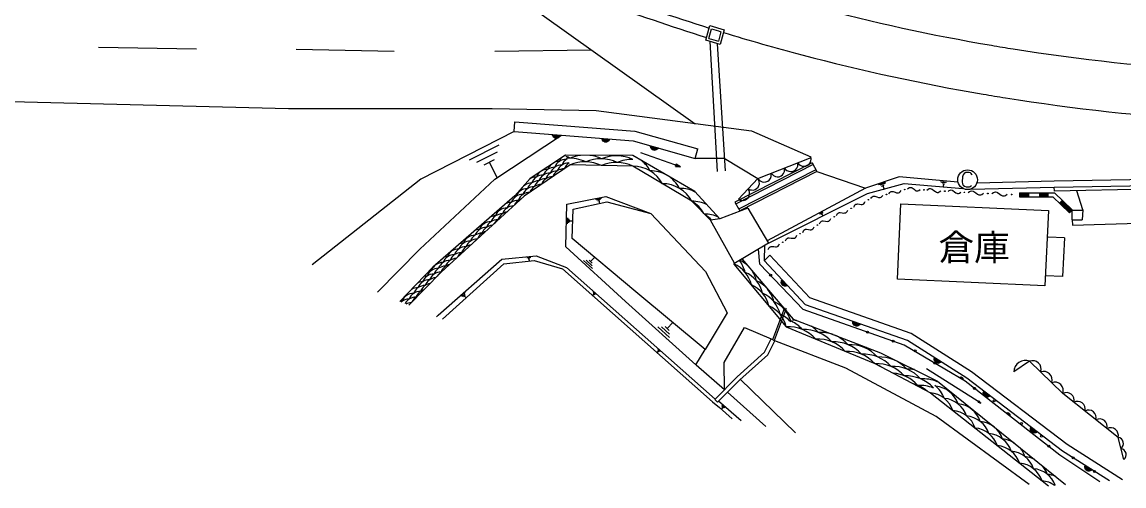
# Model space of a CAD drawing. Units: millimetres, scale not verified. Extents: x 40000 to 680000, y 20000 to 380000.
# Drawn here: x 486912 to 542536, y 262010 to 285409 of the extents above; entities that cross this region are included whole.
import ezdxf
from ezdxf.enums import TextEntityAlignment as Align

# ---------------------------------------------------------------- set-up
doc = ezdxf.new("R2010")
doc.units = ezdxf.units.MM
doc.header["$LTSCALE"] = 1000
doc.layers.add('M-BGD', color=7, linetype='Continuous', lineweight=25)
doc.styles.add('ＭＳ ゴシック', font='')
doc.styles.get('ＭＳ ゴシック').set_extended_font_data('MS Gothic')

# ---------------------------------------------------------------- blocks, each defined once
blk = doc.blocks.new('BUHIN2710')
at = {"color": 7, "linetype": 'Continuous', "lineweight": 25}
blk.add_circle((0, 0), 49.8, dxfattribs=at)
blk = doc.blocks.new('BUHIN3010')
at = {"color": 7, "linetype": 'Continuous', "lineweight": 25}
for p, q in [((-136, 98), (-160, -49)), ((-143, -99), (-103, 140)), ((-75, 160), (-122, -127)), ((-101, -150), (-47, 174)), ((-20, 186), (-79, -169)), ((-56, -183), (7, 192))]:
    blk.add_line(p, q, dxfattribs=at)
blk.add_lwpolyline([(-33, -197), (-76, -174), (-110, -145), (-147, -99), (-164, -52), (-171, -3), (-161, 58), (-138, 102), (-107, 142), (-57, 173), (-15, 190), (33, 197)], close=True, dxfattribs=at)
blk = doc.blocks.new('BUHIN591')
at = {"color": 7, "linetype": 'Continuous', "lineweight": 25}
blk.add_lwpolyline([(306, -106), (341, -69), (359, -23), (365, 32), (356, 90), (317, 180), (272, 245), (190, 296), (107, 311), (7, 290), (-217, 191), (-306, 131), (-348, 71), (-367, -16), (-349, -106), (-311, -193), (-275, -257), (-239, -282), (-196, -301), (-158, -301)], dxfattribs=at)
blk.add_circle((0, 0), 498, dxfattribs=at)
blk = doc.blocks.new('BUHIN631')
at = {"color": 7, "linetype": 'Continuous', "lineweight": 25}
blk.add_lwpolyline([(-345, 95), (-341, 8), (-318, -70), (-272, -165), (-207, -227), (-133, -275), (-26, -304), (62, -301), (149, -280), (237, -223), (295, -167), (345, -95)], dxfattribs=at)
blk = doc.blocks.new('BUHIN641')
at = {"color": 7, "linetype": 'Continuous', "lineweight": 25}
blk.add_lwpolyline([(-274, 235), (-308, 154), (-321, 73), (-319, -34), (-287, -118), (-240, -194), (-155, -267), (-73, -302), (16, -321), (121, -306), (198, -280), (274, -235)], dxfattribs=at)
blk = doc.blocks.new('BUHIN1511')
at = {"color": 7, "linetype": 'Continuous', "lineweight": 25}
for p, q in [((4, -1), (-97, 24)), ((12, 33), (-4, -35)), ((18, -75), (51, 59)), ((91, 80), (43, -113))]:
    blk.add_line(p, q, dxfattribs=at)
blk = doc.blocks.new('BUHIN1731')
at = {"color": 7, "linetype": 'Continuous', "lineweight": 25}
blk.add_lwpolyline([(-405, 293), (-331, 298), (-285, 292), (-239, 271), (-203, 236), (-182, 205), (-142, 103), (-115, 24), (-88, -23), (-62, -51), (-20, -75), (33, -82), (109, -79)], dxfattribs=at)
blk.add_circle((263, -190), 15, dxfattribs=at)
blk = doc.blocks.new('BUHIN1741')
at = {"color": 7, "linetype": 'Continuous', "lineweight": 25}
blk.add_lwpolyline([(-338, 369), (-264, 358), (-220, 344), (-179, 314), (-151, 272), (-137, 238), (-118, 129), (-108, 47), (-90, -5), (-71, -38), (-35, -69), (16, -87), (91, -100)], dxfattribs=at)
blk.add_circle((220, -240), 15, dxfattribs=at)
blk = doc.blocks.new('BUHIN1751')
at = {"color": 7, "linetype": 'Continuous', "lineweight": 25}
blk.add_lwpolyline([(-205, 456), (-138, 423), (-101, 396), (-72, 354), (-58, 306), (-55, 269), (-72, 160), (-87, 79), (-87, 24), (-79, -14), (-55, -55), (-13, -88), (55, -123)], dxfattribs=at)
blk.add_circle((133, -296), 15, dxfattribs=at)
blk = doc.blocks.new('BUHIN1771')
at = {"color": 7, "linetype": 'Continuous', "lineweight": 25}
blk.add_lwpolyline([(-256, 543), (-175, 505), (-130, 473), (-94, 424), (-76, 365), (-72, 321), (-90, 190), (-107, 92), (-105, 27), (-94, -18), (-65, -67), (-13, -106), (69, -147)], dxfattribs=at)
blk.add_circle((166, -353), 18, dxfattribs=at)

msp = doc.modelspace()

# ---------------------------------------------------------------- hatches: boundary and pattern name
at = {"layer": 'M-BGD'}
for points in [[(537256, 276787), (537751, 276787), (537751, 276587), (537256, 276587)], [(538245, 276787), (538740, 276787), (538740, 276587), (538245, 276587)], [(539396, 276434), (539920, 275936), (539782, 275791), (539258, 276289)]]:
    msp.add_hatch(color=256, dxfattribs=at).paths.add_polyline_path(points)

# ---------------------------------------------------------------- linework, layer by layer
for p, q in [((510674, 287552), (520897, 280280)), ((521430, 284499), (521625, 285235)), ((521588, 284587), (521716, 285071)), ((521625, 285235), (522351, 285010)), ((522193, 284923), (522065, 284439)), ((522351, 285010), (522157, 284275)), ((522157, 284275), (521430, 284499)), ((522021, 277866), (521644, 284433)), ((522420, 277903), (522026, 284315)), ((495723, 284050), (490776, 284128)), ((505705, 283927), (500747, 284022)), ((510776, 283937), (515646, 284015)), ((486367, 281395), (500361, 281047)), ((500361, 281047), (510651, 281051)), ((510651, 281051), (515888, 280945)), ((515888, 280945), (523732, 279917)), ((511747, 279883), (511785, 280382)), ((511785, 280382), (514175, 280196)), ((511747, 279883), (507045, 277487)), ((511747, 279883), (514136, 279698)), ((514175, 280196), (517851, 279909)), ((517851, 279909), (521029, 279014)), ((523732, 279917), (526732, 278617)), ((510771, 277488), (514136, 279698)), ((514071, 279678), (513692, 279707)), ((513700, 279681), (514059, 279654)), ((514042, 279630), (513714, 279655)), ((513730, 279629), (514021, 279607)), ((513995, 279583), (513753, 279602)), ((513798, 279574), (513947, 279562)), ((514136, 279698), (517763, 279414)), ((516564, 279483), (516185, 279513)), ((516193, 279487), (516552, 279459)), ((516535, 279435), (516207, 279461)), ((516223, 279434), (516513, 279412)), ((516487, 279389), (516246, 279408)), ((516291, 279379), (516439, 279367)), ((517763, 279414), (520894, 278532)), ((509496, 278455), (511003, 279223)), ((510898, 278849), (509856, 278319)), ((514341, 278687), (512560, 277523)), ((517742, 278678), (514341, 278687)), ((520882, 276864), (517742, 278678)), ((520149, 278106), (518151, 278806)), ((519006, 279038), (518641, 279141)), ((518643, 279114), (518990, 279017)), ((518969, 278997), (518652, 279086)), ((518663, 279057), (518943, 278978)), ((518913, 278960), (518680, 279026)), ((518718, 278989), (518862, 278949)), ((520894, 278532), (521029, 279014)), ((510235, 278211), (510765, 278482)), ((510500, 278347), (510902, 277559)), ((514576, 278203), (512257, 276620)), ((517745, 278137), (514576, 278203)), ((520726, 276372), (517745, 278137)), ((522353, 278534), (520894, 278532)), ((524059, 277503), (522353, 278534)), ((526799, 278312), (522890, 276319)), ((526844, 278223), (522935, 276230)), ((524058, 277513), (526746, 278578)), ((526799, 278312), (527026, 277867)), ((526980, 277956), (523072, 275963)), ((527026, 277867), (523153, 275892)), ((527026, 277867), (529495, 277038)), ((531191, 277600), (529495, 277038)), ((534155, 277338), (531191, 277600)), ((507045, 277487), (501550, 273155)), ((507000, 273950), (510771, 277488)), ((512560, 277523), (511784, 276650)), ((523079, 276470), (524058, 277513)), ((529495, 277038), (524527, 274373)), ((529590, 276763), (531448, 277268)), ((530138, 277218), (530516, 277343)), ((530478, 277260), (530217, 277174)), ((530301, 277135), (530434, 277179)), ((530368, 277157), (530433, 276960)), ((531448, 277268), (534408, 277015)), ((533282, 277367), (533580, 277341)), ((533529, 277295), (533324, 277313)), ((533370, 277262), (533475, 277252)), ((533423, 277257), (533409, 277102)), ((534798, 276982), (539021, 277082)), ((539016, 277382), (535111, 277289)), ((543985, 277476), (539016, 277382)), ((539021, 277082), (543994, 277176)), ((539025, 276882), (539021, 277082)), ((511784, 276650), (507652, 273046)), ((512257, 276620), (508073, 272796)), ((514414, 276231), (516374, 276608)), ((515863, 276468), (516156, 276524)), ((516120, 276466), (515918, 276427)), ((516374, 276608), (518654, 275747)), ((520882, 276864), (522136, 275490)), ((524597, 274256), (529590, 276763)), ((537256, 276787), (539024, 276787)), ((537256, 276787), (537256, 276587)), ((537256, 276587), (538945, 276587)), ((538945, 276587), (539782, 275791)), ((539024, 276787), (539920, 275936)), ((544000, 276976), (539025, 276882)), ((540453, 275929), (540158, 276904)), ((514367, 274069), (514414, 276231)), ((514689, 274491), (514731, 275969)), ((514731, 275969), (516432, 276333)), ((515977, 276390), (516080, 276410)), ((516028, 276400), (516058, 276247)), ((516432, 276333), (518654, 275758)), ((521664, 275410), (520726, 276372)), ((523544, 276021), (522136, 275490)), ((522890, 276319), (523153, 275892)), ((523544, 276021), (524597, 274256)), ((531097, 272441), (531272, 276240)), ((531272, 276240), (538721, 275897)), ((538721, 275897), (538546, 272098)), ((539920, 275936), (539782, 275791)), ((539922, 275426), (539920, 275936)), ((539920, 275926), (540430, 275928)), ((540453, 275929), (540433, 275428)), ((514448, 275236), (514455, 275535)), ((514504, 275487), (514499, 275281)), ((514548, 275331), (514550, 275436)), ((514549, 275383), (514705, 275380)), ((518654, 275758), (521405, 272821)), ((522136, 275490), (521664, 275410)), ((522883, 273241), (521664, 275410)), ((527166, 275742), (527341, 275837)), ((527330, 275792), (527209, 275727)), ((527253, 275716), (527315, 275749)), ((527284, 275732), (527333, 275641)), ((539922, 275426), (540433, 275428)), ((539922, 275426), (539931, 275159)), ((539931, 275159), (543915, 275285)), ((517894, 271793), (514689, 274491)), ((524597, 274256), (522839, 273215)), ((539526, 274520), (538705, 274558)), ((539526, 274520), (539436, 272570)), ((504863, 271777), (507000, 273950)), ((517378, 271313), (514367, 274069)), ((524147, 273199), (524095, 273959)), ((524388, 273387), (524403, 274142)), ((507919, 270628), (511135, 273441)), ((508139, 270415), (511233, 273211)), ((511135, 273441), (512863, 273624)), ((511233, 273211), (512767, 273387)), ((512395, 273529), (512593, 273550)), ((512566, 273514), (512429, 273499)), ((512466, 273471), (512536, 273479)), ((512501, 273475), (512512, 273372)), ((512767, 273387), (514200, 272964)), ((512863, 273624), (514404, 273034)), ((515700, 272979), (515258, 273380)), ((515394, 273392), (515699, 273115)), ((515687, 273253), (515532, 273394)), ((515610, 273324), (515819, 273555)), ((522847, 273205), (525489, 270040)), ((523255, 273447), (525845, 270420)), ((526345, 270918), (524147, 273199)), ((526461, 271153), (524373, 273376)), ((524388, 273387), (524664, 273650)), ((526686, 271498), (524664, 273650)), ((507652, 273046), (505985, 271311)), ((508073, 272796), (506432, 271125)), ((514200, 272964), (521760, 266252)), ((514404, 273034), (521892, 266384)), ((521405, 272821), (522512, 270742)), ((539436, 272570), (538570, 272610)), ((525409, 272091), (525243, 272267)), ((525244, 272302), (525443, 272090)), ((525475, 272093), (525250, 272333)), ((525257, 272361), (525504, 272099)), ((525257, 272216), (525359, 272107)), ((525529, 272109), (525269, 272386)), ((538546, 272098), (531097, 272441)), ((509062, 271580), (509287, 271777)), ((509285, 271708), (509129, 271572)), ((509199, 271570), (509278, 271640)), ((509238, 271605), (509341, 271488)), ((521402, 268900), (517894, 271793)), ((531789, 269701), (526686, 271498)), ((520925, 268113), (517378, 271313)), ((525395, 270988), (524794, 269379)), ((525489, 270953), (524887, 269342)), ((531446, 269114), (526345, 270918)), ((531613, 269339), (526461, 271153)), ((507919, 270628), (507827, 270545)), ((522512, 270742), (521402, 268900)), ((525845, 270420), (530250, 268721)), ((519598, 269493), (519009, 270028)), ((519191, 270044), (519598, 269674)), ((519582, 269859), (519375, 270047)), ((519479, 269953), (519758, 270261)), ((522360, 268240), (523389, 270009)), ((523389, 270009), (524730, 269425)), ((525489, 270040), (529962, 268179)), ((529208, 270159), (528850, 270285)), ((528851, 270258), (529190, 270139)), ((529168, 270120), (528857, 270230)), ((528866, 270200), (529141, 270103)), ((529110, 270088), (528881, 270168)), ((528917, 270129), (529058, 270079)), ((524389, 268754), (524730, 269425)), ((524551, 268630), (524908, 269334)), ((524730, 269425), (524908, 269334)), ((528488, 267943), (524908, 269334)), ((534611, 267439), (531613, 269339)), ((534839, 267768), (531789, 269701)), ((520925, 268113), (521402, 268900)), ((523004, 267514), (524389, 268754)), ((530250, 268721), (533120, 267303)), ((534527, 267290), (531446, 269114)), ((520935, 268111), (522376, 266876)), ((522376, 266876), (522360, 268240)), ((523142, 267369), (524551, 268630)), ((529962, 268179), (532770, 266707)), ((532962, 268425), (533266, 268232)), ((533240, 268219), (532962, 268395)), ((532964, 268365), (533209, 268209)), ((533288, 268248), (532967, 268451)), ((533176, 268201), (532971, 268330)), ((532998, 268284), (533124, 268204)), ((537773, 268302), (536973, 267759)), ((539445, 266674), (537773, 268302)), ((533058, 265512), (528488, 267943)), ((535315, 266188), (532566, 267925)), ((539670, 264095), (534839, 267768)), ((521877, 266369), (523004, 267514)), ((522019, 266228), (523142, 267369)), ((525953, 264684), (523170, 267397)), ((533120, 267303), (539593, 262080)), ((534238, 267476), (534401, 267379)), ((534403, 267392), (534249, 267484)), ((534261, 267491), (534403, 267407)), ((534402, 267422), (534276, 267497)), ((534293, 267501), (534397, 267439)), ((534383, 267462), (534319, 267500)), ((539302, 263568), (534527, 267290)), ((539441, 263767), (534611, 267439)), ((524463, 265012), (522528, 266745)), ((532770, 266707), (538731, 262010)), ((542239, 264457), (539445, 266674)), ((521760, 266252), (522112, 265962)), ((521877, 266369), (522019, 266228)), ((523206, 265290), (522071, 266280)), ((522112, 265962), (522756, 265389)), ((522274, 265966), (522206, 265888)), ((522242, 266081), (522392, 265950)), ((522346, 265945), (522243, 266035)), ((522248, 265989), (522300, 265943)), ((537759, 262079), (533058, 265512)), ((536616, 265678), (536766, 265561)), ((536769, 265574), (536627, 265685)), ((536641, 265690), (536771, 265589)), ((536771, 265604), (536657, 265694)), ((536674, 265696), (536769, 265622)), ((536758, 265646), (536700, 265692)), ((542526, 263341), (542239, 264457)), ((541801, 262261), (539441, 263767)), ((542461, 262315), (539670, 264095)), ((541312, 262221), (539302, 263568)), ((540568, 262989), (540871, 262795)), ((540845, 262782), (540568, 262959)), ((540570, 262929), (540815, 262772)), ((540893, 262811), (540573, 263016)), ((540781, 262764), (540577, 262894)), ((540603, 262848), (540729, 262768))]:
    msp.add_line(p, q, dxfattribs=at)
for points in [[(514083, 279702), (514064, 279657), (514038, 279620), (513995, 279579), (513950, 279559), (513902, 279548), (513840, 279552), (513794, 279571), (513752, 279598), (513717, 279645), (513696, 279686), (513684, 279733)], [(516575, 279507), (516556, 279463), (516530, 279425), (516488, 279385), (516442, 279364), (516394, 279353), (516332, 279358), (516286, 279376), (516244, 279404), (516209, 279451), (516188, 279491), (516177, 279538)], [(519023, 279059), (518995, 279019), (518962, 278988), (518913, 278956), (518864, 278945), (518815, 278943), (518755, 278960), (518714, 278987), (518678, 279023), (518652, 279075), (518640, 279119), (518638, 279168)], [(520149, 278106), (519934, 278247), (519892, 278129)], [(520101, 278123), (519913, 278142), (519942, 278224)], [(520077, 278131), (519925, 278148), (519948, 278213)], [(520053, 278139), (519937, 278153), (519954, 278201)], [(520029, 278148), (519949, 278159), (519960, 278189)], [(525554, 272119), (525510, 272099), (525465, 272089), (525407, 272087), (525359, 272103), (525316, 272127), (525273, 272172), (525252, 272216), (525240, 272265), (525245, 272324), (525257, 272368), (525280, 272410)], [(529226, 270179), (529195, 270141), (529161, 270112), (529109, 270084), (529060, 270076), (529011, 270077), (528952, 270098), (528913, 270127), (528879, 270165), (528857, 270219), (528847, 270264), (528848, 270312)], [(533309, 268264), (533271, 268234), (533231, 268213), (533174, 268197), (533124, 268200), (533077, 268212), (533024, 268246), (532993, 268283), (532968, 268327), (532959, 268385), (532960, 268431), (532972, 268478)], [(534227, 267467), (534246, 267483), (534266, 267494), (534294, 267503), (534319, 267502), (534343, 267497), (534369, 267481), (534386, 267462), (534399, 267441), (534404, 267412), (534405, 267389), (534399, 267366)], [(535315, 266188), (535208, 266299), (535168, 266236)], [(535302, 266196), (535174, 266239), (535208, 266293)], [(535289, 266204), (535182, 266240), (535210, 266285)], [(535276, 266212), (535190, 266242), (535212, 266277)], [(535263, 266220), (535198, 266244), (535214, 266269)], [(535251, 266228), (535205, 266246), (535215, 266262)], [(536604, 265671), (536625, 265684), (536646, 265693), (536675, 265698), (536699, 265694), (536722, 265686), (536747, 265666), (536761, 265646), (536771, 265623), (536773, 265594), (536770, 265571), (536762, 265548)], [(540915, 262827), (540877, 262797), (540836, 262776), (540780, 262760), (540730, 262763), (540682, 262776), (540630, 262809), (540598, 262847), (540574, 262891), (540565, 262949), (540566, 262995), (540578, 263042)]]:
    msp.add_lwpolyline(points, close=True, dxfattribs=at)
for points in [[(520125, 278114), (519901, 278136), (519937, 278236), (520124, 278114)], [(519963, 278171), (520005, 278156), (519961, 278165), (519965, 278177), (520005, 278156)], [(532587, 276936), (532654, 276984), (532699, 277006), (532755, 277014), (532809, 277002), (532847, 276986), (532944, 276914), (533015, 276857), (533068, 276829), (533109, 276818), (533162, 276820), (533215, 276845), (533285, 276893)], [(535215, 266251), (535238, 266236), (535213, 266247), (535217, 266254), (535238, 266236)]]:
    msp.add_lwpolyline(points, dxfattribs=at)
msp.add_circle((533493, 276880), 16.5, dxfattribs=at)
for centre, radius, start, end in [((553104, 385400), 105625, 249.48479, 252.5694), ((553104, 385400), 105125, 249.48479, 252.55681), ((553104, 385400), 102625, 255.21437, 260.32242), ((553104, 385400), 105125, 252.62775, 252.90025), ((553104, 385400), 105125, 252.97118, 255.21437), ((553104, 385400), 105625, 252.64, 252.91123), ((553104, 385400), 105125, 255.21437, 260.32242), ((553104, 385400), 102625, 260.32242, 260.94396), ((553104, 385400), 102625, 260.94396, 266.67352), ((553104, 385400), 105125, 260.32242, 260.94396), ((553104, 385400), 105125, 260.94396, 266.67352), ((515338, 276772), 1927, 96.9243, 113.0909), ((515338, 276772), 1927, 64.5156, 82.7707), ((514021, 277771), 605, 135.6381, 159.8011), ((514147, 277586), 605, 88.8554, 159.8011), ((514374, 277877), 605, 88.8554, 159.8011), ((514021, 277771), 605, 88.8554, 110.6887), ((514500, 277691), 605, 88.8554, 159.8011), ((514600, 278167), 605, 140.8376, 159.8011), ((514727, 277982), 605, 119.6042, 159.8011), ((514853, 277796), 605, 122.7487, 159.8011), ((513754, 276805), 1927, 64.5156, 71.4027), ((514953, 278273), 605, 153.5916, 159.8011), ((514543, 276618), 1927, 64.5156, 93.8765), ((515331, 276431), 1927, 64.5156, 113.0909), ((516127, 276585), 1927, 64.5156, 113.0909), ((516916, 276398), 1927, 64.5156, 113.0909), ((516923, 276739), 1927, 64.8176, 113.0909), ((517712, 276552), 1927, 89.0755, 113.0909), ((517765, 276470), 1667, 28.0632, 90.6728), ((517143, 277120), 1667, 28.0632, 51.3199), ((512861, 276980), 605, 88.8554, 123.8586), ((513214, 277085), 605, 88.8554, 159.8011), ((513441, 277376), 605, 123.4759, 159.8011), ((513568, 277190), 605, 88.8554, 159.8011), ((513441, 277376), 605, 88.8554, 122.851), ((513694, 277005), 605, 88.8554, 159.8011), ((513794, 277481), 605, 88.8554, 159.8011), ((513921, 277295), 605, 88.8554, 159.8011), ((514274, 277401), 605, 88.8554, 159.8011), ((518633, 276237), 1667, 60.526, 90.6728), ((518633, 276237), 1667, 28.0632, 59.4674), ((512635, 276689), 605, 88.8554, 159.8011), ((512761, 276504), 605, 88.8554, 159.8011), ((512861, 276980), 605, 152.868, 159.8011), ((512988, 276794), 605, 88.8554, 159.8011), ((513114, 276609), 605, 88.8554, 159.8011), ((513341, 276900), 605, 88.8554, 159.8011), ((519255, 275587), 1667, 28.0632, 90.6728), ((520124, 275355), 1667, 61.2797, 90.6728), ((512182, 276108), 605, 88.8554, 159.8011), ((511829, 276003), 605, 88.8554, 99.7635), ((512308, 275923), 605, 107.6935, 157.1635), ((512408, 276399), 605, 88.8554, 159.8011), ((512535, 276213), 605, 88.8554, 159.8011), ((512055, 276293), 605, 88.8554, 94.9143), ((511375, 275421), 605, 88.8554, 159.8011), ((511022, 275316), 605, 88.8554, 97.537), ((511602, 275712), 605, 145.144, 159.8011), ((511729, 275527), 605, 90.5629, 159.8011), ((511602, 275712), 605, 88.8554, 117.0479), ((511955, 275817), 605, 88.8554, 159.8011), ((519877, 274937), 1667, 29.1998, 59.368), ((520746, 274705), 1667, 63.4107, 90.6728), ((510569, 274735), 605, 88.8554, 159.8011), ((510922, 274840), 605, 88.8554, 159.8011), ((510796, 275026), 605, 88.8554, 112.7633), ((511149, 275131), 605, 88.8554, 159.8011), ((511275, 274945), 605, 113.9942, 150.8628), ((511502, 275236), 605, 100.283, 159.8011), ((521368, 274054), 1667, 65.353, 90.2477), ((520498, 274287), 1667, 42.8169, 58.1408), ((510343, 274444), 605, 88.8554, 159.8011), ((509989, 274339), 605, 88.8554, 109.2827), ((510469, 274259), 605, 104.9437, 159.8011), ((510696, 274550), 605, 94.1627, 159.8011), ((510216, 274630), 605, 88.8554, 95.434), ((510796, 275026), 605, 149.4287, 159.8011), ((509536, 273758), 605, 88.8554, 159.8011), ((509183, 273653), 605, 88.8554, 106.2653), ((509763, 274048), 605, 88.8554, 159.8011), ((509890, 273863), 605, 88.8554, 159.8011), ((509989, 274339), 605, 152.9093, 159.8011), ((510116, 274154), 605, 88.8554, 159.8011), ((510243, 273968), 605, 123.9693, 140.8877), ((508730, 273071), 605, 88.8554, 159.8011), ((508957, 273362), 605, 88.8554, 159.8011), ((509083, 273177), 605, 88.8554, 159.8011), ((509310, 273467), 605, 88.8554, 159.8011), ((509437, 273282), 605, 110.4873, 154.3697), ((509663, 273572), 605, 98.0758, 159.8011), ((508151, 272675), 605, 88.8554, 159.8011), ((508504, 272781), 605, 88.8554, 159.8011), ((508630, 272595), 605, 102.4272, 159.8011), ((508377, 272966), 605, 88.8554, 103.5582), ((508857, 272886), 605, 92.249, 159.8011), ((522247, 271809), 1520, 12.9733, 66.727), ((521932, 272442), 1520, 12.9733, 37.8601), ((522499, 272019), 1520, 49.0422, 64.3269), ((507697, 272094), 605, 88.8554, 159.8011), ((507344, 271989), 605, 88.8554, 103.6221), ((507924, 272385), 605, 88.8554, 159.8011), ((508051, 272199), 605, 88.8554, 159.8011), ((507571, 272280), 605, 88.8554, 97.4327), ((508277, 272490), 605, 88.8554, 159.8011), ((508404, 272305), 605, 117.8951, 151.9857), ((522813, 271387), 1520, 12.9733, 66.727), ((522499, 272019), 1520, 12.9733, 32.0437), ((506891, 271408), 605, 88.8554, 121.829), ((507244, 271513), 605, 88.8554, 159.8011), ((507118, 271698), 605, 88.8554, 111.1114), ((507471, 271804), 605, 88.8554, 159.8011), ((507597, 271618), 605, 98.9849, 159.8011), ((507824, 271909), 605, 92.7246, 159.8011), ((523127, 270754), 1520, 12.9733, 66.727), ((523379, 270964), 1520, 41.1126, 66.727), ((506665, 271117), 605, 88.8554, 159.8011), ((506791, 270932), 605, 88.8554, 153.5662), ((506891, 271408), 605, 150.4537, 159.8011), ((507018, 271222), 605, 88.8554, 159.8011), ((507144, 271037), 605, 116.0718, 154.9244), ((507371, 271328), 605, 106.3537, 159.8011), ((523694, 270332), 1520, 12.9733, 66.727), ((523379, 270964), 1520, 12.9733, 39.9734), ((506085, 270721), 605, 88.8554, 98.7242), ((506438, 270826), 605, 88.8554, 130.5442), ((506565, 270641), 605, 91.4069, 116.5217), ((524008, 269699), 1520, 12.9733, 66.727), ((524260, 269909), 1520, 14.7676, 66.727), ((524574, 269276), 1520, 41.3644, 66.727), ((525722, 268497), 1881, 81.1808, 87.4653), ((525582, 268161), 1881, 41.9933, 92.8216), ((524906, 268639), 1881, 41.9933, 63.2975), ((526397, 268019), 1881, 41.9933, 92.8216), ((525722, 268497), 1881, 41.9933, 56.6492), ((527073, 267541), 1881, 41.9933, 92.8216), ((527213, 267877), 1881, 70.1851, 92.8216), ((527888, 267398), 1881, 41.9933, 92.8216), ((527213, 267877), 1881, 41.9933, 67.645), ((528563, 266920), 1881, 41.9933, 92.8216), ((528703, 267256), 1881, 41.9933, 92.8216), ((529519, 267114), 1881, 89.3794, 92.8216), ((529379, 266778), 1881, 41.9933, 92.8216), ((530054, 266300), 1881, 41.9933, 92.8216), ((529239, 266442), 1881, 57.2888, 67.4074), ((530194, 266636), 1881, 41.9933, 92.8216), ((537566, 267747), 593, 69.4807, 178.8229), ((537928, 267903), 427, 340.2881, 111.2355), ((530870, 266158), 1881, 41.9933, 92.8216), ((530730, 265822), 1881, 41.9933, 85.3618), ((531545, 265679), 1881, 43.0214, 92.8216), ((531685, 266016), 1881, 81.6309, 92.8216), ((538485, 267361), 427, 340.2881, 111.2355), ((531405, 265343), 1881, 50.574, 74.1222), ((532221, 265201), 1881, 68.4008, 92.8216), ((532361, 265537), 1881, 66.8741, 92.8216), ((532214, 266001), 1322, 18.9129, 54.2659), ((531685, 266016), 1881, 41.9933, 45.7754), ((532908, 265723), 1322, 18.9129, 84.6042), ((539043, 266818), 427, 340.2881, 111.2355), ((532646, 265391), 1322, 18.9129, 84.6042), ((539632, 266336), 386, 344.189, 118.9493), ((533340, 265113), 1322, 18.9129, 84.6042), ((534034, 264835), 1322, 18.9129, 84.6042), ((540191, 265892), 386, 344.189, 118.9493), ((533772, 264504), 1322, 18.9129, 84.6042), ((534466, 264226), 1322, 18.9129, 84.6042), ((540750, 265449), 386, 344.189, 118.9493), ((541308, 265006), 386, 344.189, 118.9493), ((534899, 263616), 1322, 18.9129, 84.6042), ((535160, 263948), 1322, 18.9129, 84.6042), ((541867, 264562), 386, 344.189, 118.9493), ((535593, 263338), 1322, 18.9129, 84.6042), ((536287, 263060), 1322, 57.5119, 84.6042), ((542195, 264148), 312, 307.0462, 81.8065), ((536025, 262728), 1322, 18.9129, 84.6042), ((536719, 262450), 1322, 18.9129, 84.6042), ((536287, 263060), 1322, 18.9129, 44.6915), ((542338, 263590), 312, 307.0462, 81.8065), ((537151, 261841), 1322, 18.9129, 84.6042), ((537413, 262172), 1322, 62.1958, 84.6042), ((537845, 261563), 1322, 21.0846, 84.6042), ((537413, 262172), 1322, 18.9129, 40.0076), ((538539, 261285), 1322, 65.4338, 84.6042), ((538278, 260953), 1322, 54.929, 84.6042)]:
    msp.add_arc(centre, radius, start, end, dxfattribs=at)

# ---------------------------------------------------------------- block references
at = {"layer": 'M-BGD', "rotation": 62.2118}
for name, p in [('BUHIN641', (526410, 278445)), ('BUHIN641', (525066, 277913)), ('BUHIN641', (525738, 278179)), ('BUHIN591', (534640, 277458)), ('BUHIN631', (523813, 277252)), ('BUHIN641', (524394, 277646)), ('BUHIN631', (523324, 276731)), ('BUHIN1741', (530235, 276634)), ('BUHIN1741', (531153, 276875)), ('BUHIN1751', (532113, 276965)), ('BUHIN1751', (534159, 276839)), ('BUHIN1771', (535275, 276780)), ('BUHIN1771', (536474, 276727)), ('BUHIN1731', (529347, 276301)), ('BUHIN1731', (528473, 275868)), ('BUHIN1731', (526771, 275024)), ('BUHIN1731', (527622, 275446)), ('BUHIN1731', (525897, 274592)), ('BUHIN1731', (525023, 274159)), ('BUHIN2710', (524701, 272638)), ('BUHIN1511', (515773, 271693)), ('BUHIN2710', (529593, 269770)), ('BUHIN2710', (530881, 269317)), ('BUHIN1511', (519027, 268803)), ('BUHIN2710', (531993, 268832)), ('BUHIN2710', (532992, 268199)), ('BUHIN2710', (534990, 266933)), ('BUHIN3010', (535613, 266677)), ('BUHIN2710', (535990, 266300)), ('BUHIN2710', (537368, 265160)), ('BUHIN3010', (538001, 264861)), ('BUHIN2710', (538368, 264527)), ('BUHIN2710', (538747, 264020)), ('BUHIN2710', (539976, 263426)), ('BUHIN2710', (541047, 262742))]:
    msp.add_blockref(name, p, dxfattribs=at)

# ---------------------------------------------------------------- texts
at = {"layer": 'M-BGD', "style": 'ＭＳ ゴシック'}
msp.add_text('倉庫', height=1320, rotation=359.855, dxfattribs=at).set_placement((533170, 272992), align=Align.BOTTOM_LEFT)

doc.saveas('drawing.dxf')
